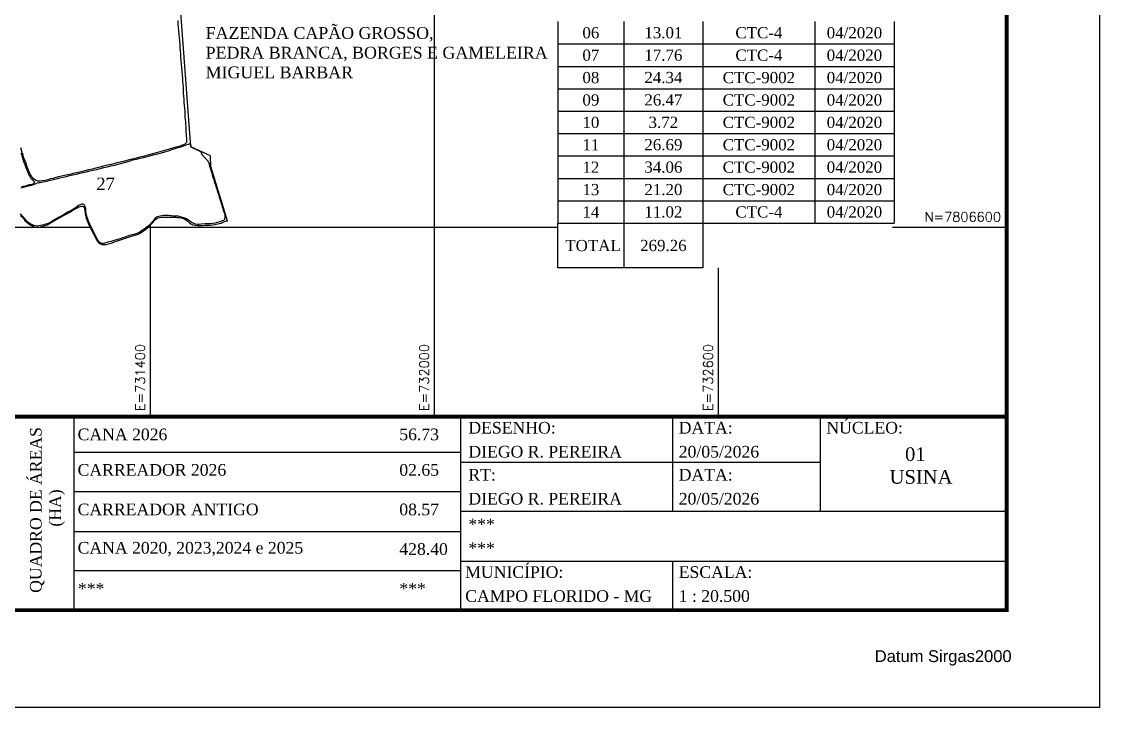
# Model space of a CAD drawing. Extents: x 727293 to 733405, y 7805585 to 7809907.
# Drawn here: x 731127 to 733405, y 7805585 to 7807035 of the extents above; entities that cross this region are included whole.
import ezdxf
from ezdxf.enums import TextEntityAlignment as Align

# ---------------------------------------------------------------- set-up
doc = ezdxf.new("R2010")
doc.units = 0
for name, color, linetype in [('0114000100', 1, 'Continuous'), ('0114000100026', 5, 'Continuous'), ('0114000100027', 5, 'Continuous'), ('0114000100028', 5, 'Continuous'), ('FOLHA', 5, 'Continuous'), ('NUMERAÇÕES', 7, 'Continuous'), ('TABELAS', 7, 'Continuous'), ('TEXTO', 7, 'Continuous')]:
    doc.layers.add(name, color=color, linetype=linetype)
doc.layers.add('MALHA', color=251, linetype='Continuous', true_color=0x505050)
doc.layers.add('NUMERAÇÕES DOS TALHÕES', color=7, linetype='Continuous', true_color=0xffffff)
doc.styles.add('AGROCAD', font='romans.shx')
doc.styles.add('AREAS', font='times.ttf')
doc.styles.add('marcelo', font='arial.ttf')

# ---------------------------------------------------------------- blocks, each defined once
blk = doc.blocks.new('area_de_talhao')
at = {"layer": 'NUMERAÇÕES', "linetype": 'Continuous', "style": 'AREAS'}
blk.add_attdef('NRO', text='', height=20, dxfattribs=at).set_placement((0, 6.1), align=Align.CENTER)
blk = doc.blocks.new('coordi')
at = {"layer": 'MALHA', "linetype": 'Continuous', "style": 'AGROCAD'}
blk.add_attdef('COORDI', (6, 6), '', height=10, dxfattribs=at)
blk = doc.blocks.new('coordf')
at = {"layer": 'MALHA', "linetype": 'Continuous', "style": 'AGROCAD'}
blk.add_attdef('COORDF', text='', height=10, dxfattribs=at).set_placement((-6, 6), align=Align.RIGHT)

msp = doc.modelspace()

# ---------------------------------------------------------------- linework, layer by layer
at = {"layer": '0114000100'}
msp.add_lwpolyline([(731125.3, 7806624.8), (731128.5, 7806621.9), (731131.4, 7806618.2), (731134.6, 7806614.1), (731138.5, 7806610.6), (731142.7, 7806607.5), (731147, 7806604.6), (731151.1, 7806602.4), (731154.9, 7806601), (731158.9, 7806600.3), (731163.1, 7806600.4), (731167.4, 7806600.9), (731172.4, 7806602.3), (731177.3, 7806603.9), (731181.6, 7806605.3), (731185.2, 7806607), (731188.8, 7806609.1), (731193, 7806611.5), (731216.3, 7806624.9), (731222, 7806628), (731227.7, 7806631.2), (731233.5, 7806634.4), (731238.9, 7806637.5), (731243.6, 7806640.1), (731247.4, 7806642.2), (731251.1, 7806644), (731254.2, 7806644.9), (731257.2, 7806644.8), (731259.3, 7806643.5), (731260.2, 7806641.1), (731260.7, 7806638.3), (731261, 7806634.6), (731261.6, 7806630), (731262.6, 7806625), (731264, 7806619.6), (731265.8, 7806614.4), (731268.1, 7806608.9), (731270.6, 7806603.6), (731273.3, 7806598.4), (731275.8, 7806593.3), (731278.2, 7806588.5), (731280.8, 7806583.9), (731283, 7806579.4), (731285, 7806575.2), (731287.1, 7806571.4), (731289.8, 7806568), (731293, 7806565.4), (731296.9, 7806563.7), (731301.6, 7806563.3), (731306.3, 7806563.9), (731311.5, 7806565.1), (731317.1, 7806566.7), (731322.7, 7806568.8), (731328.3, 7806570.8), (731334.2, 7806573), (731340.7, 7806575.1), (731353.5, 7806579.3), (731359.5, 7806581), (731365, 7806582.5), (731369.8, 7806584.1), (731374, 7806585.7), (731378.3, 7806587.7), (731382.6, 7806590.2), (731386.6, 7806593.2), (731390.1, 7806596.2), (731393.5, 7806599), (731396.8, 7806601.9), (731399.8, 7806605), (731402.5, 7806608.1), (731410.7, 7806616.2), (731413.3, 7806618.4), (731416, 7806620.1), (731419.1, 7806621), (731422.5, 7806621.4), (731426.4, 7806621.5), (731430.7, 7806621.5), (731435.4, 7806621.5), (731440.5, 7806621.6), (731449.8, 7806621.5), (731453.4, 7806621.3), (731456.4, 7806621), (731459.6, 7806620.6), (731463.3, 7806619.9), (731467.2, 7806619), (731471.1, 7806617.7), (731474.8, 7806615.8), (731478.4, 7806613.4), (731481.7, 7806610.2), (731485.2, 7806607.4), (731489.4, 7806605.4), (731494, 7806604.2), (731499, 7806603.7), (731504.4, 7806603.8), (731509.9, 7806604), (731515.4, 7806604.4), (731520.9, 7806604.5), (731526.2, 7806604.8), (731531.3, 7806605.5), (731536.1, 7806606.1), (731545, 7806607.7), (731549.2, 7806608.9), (731553, 7806610.6), (731558.5, 7806613.1), (731560.4, 7806613.6), (731562.5, 7806613.4), (731527.4, 7806728.4), (731526.5, 7806751.1), (731484.9, 7806769.8), (731442.5, 7807347.9)], dxfattribs=at)
at = {"layer": '0114000100026'}
msp.add_lwpolyline([(731125.9, 7806757.2), (731127.7, 7806752), (731129.3, 7806746.8), (731130.8, 7806742), (731132.3, 7806737.5), (731134.2, 7806733), (731135.9, 7806728.6), (731137.5, 7806724.3), (731139.1, 7806720.1), (731140.6, 7806716.4), (731142, 7806712.9), (731143.7, 7806709.2), (731145.4, 7806706.3), (731147.3, 7806703.8), (731149.6, 7806701.4), (731151.6, 7806699.6), (731153, 7806698), (731153.8, 7806696.7), (731154.1, 7806695.3), (731153.8, 7806693.7), (731153, 7806692.3), (731152, 7806691.5), (731151.1, 7806691), (731149.4, 7806690.5), (731146.8, 7806690), (731144, 7806689.4), (731140.9, 7806688.7), (731137.6, 7806687.8), (731134.2, 7806686.9), (731130.9, 7806686.1), (731127.2, 7806685.2)], dxfattribs=at)
at = {"layer": '0114000100027'}
msp.add_lwpolyline([(731125.8, 7806683.5), (731128.9, 7806684.3), (731131.8, 7806685.1), (731134.4, 7806685.8), (731136.9, 7806686.3), (731139.6, 7806686.9), (731142.1, 7806687.5), (731144.6, 7806688.2), (731146.9, 7806688.7), (731148.9, 7806689.2), (731150.7, 7806689.7), (731152.6, 7806690.3), (731154.5, 7806690.9), (731156.3, 7806691.7), (731158, 7806692.4), (731161.3, 7806693.6), (731163.7, 7806694.3), (731166.5, 7806694.8), (731169.6, 7806695.2), (731173.1, 7806695.8), (731177.5, 7806696.6), (731182.7, 7806697.8), (731188.6, 7806699.4), (731194.9, 7806701.1), (731201.6, 7806702.7), (731208.4, 7806704.3), (731215.2, 7806706), (731222.1, 7806707.4), (731222.1, 7806707.4), (731229.1, 7806709.1), (731236.1, 7806710.7), (731243.3, 7806712.3), (731250.4, 7806714.1), (731257.6, 7806715.8), (731264.7, 7806717.4), (731271.8, 7806719), (731279, 7806720.6), (731286.3, 7806722.3), (731293.6, 7806724.2), (731301.1, 7806726), (731308.6, 7806727.7), (731316.1, 7806729.5), (731323.8, 7806731.4), (731331.5, 7806733.4), (731339.3, 7806735.6), (731347, 7806737.6), (731354.8, 7806739.7), (731362.8, 7806742.4), (731370.2, 7806744.1), (731377.9, 7806745.9), (731385.5, 7806747.7), (731393, 7806749.7), (731400.6, 7806751.5), (731408.1, 7806753.5), (731415.6, 7806755.5), (731423.1, 7806757.5), (731430.5, 7806759.6), (731437.9, 7806761.8), (731445, 7806764.1), (731451.8, 7806766.3), (731458.5, 7806768.3), (731464.8, 7806770.1), (731469.8, 7806771.8), (731473.8, 7806773.4), (731477.1, 7806774.9), (731479.3, 7806775.6), (731480.9, 7806775.9), (731482.1, 7806776.1), (731483.3, 7806776.1), (731484.5, 7806776), (731484.9, 7806769.8), (731505.8, 7806760.4), (731506.2, 7806759.2), (731506.9, 7806757.5), (731507.5, 7806755.1), (731508.9, 7806753.4), (731510, 7806752.2), (731511.2, 7806750.7), (731512.4, 7806749.4), (731513.5, 7806748.2), (731514.4, 7806747.2), (731515.3, 7806746.3), (731516.2, 7806745.4), (731517, 7806744.6), (731517.7, 7806743.9), (731518.4, 7806743), (731519, 7806742.4), (731519.5, 7806741.8), (731520.1, 7806741), (731520.8, 7806740.2), (731521.2, 7806739.4), (731521.8, 7806738.5), (731522.7, 7806736.9), (731523.6, 7806734.6), (731524.1, 7806732.1), (731524.8, 7806729.2), (731525.8, 7806725.8), (731527.1, 7806721.5), (731528.5, 7806716.5), (731530.2, 7806711.1), (731531.9, 7806705.7), (731533.7, 7806700.8), (731535.3, 7806694.9), (731537, 7806689.8), (731538.5, 7806684.9), (731540, 7806680.3), (731541.5, 7806675.8), (731542.9, 7806671.6), (731544.1, 7806667.6), (731545.3, 7806663.6), (731546.3, 7806660.1), (731547.2, 7806656.8), (731548.2, 7806653.6), (731549.2, 7806650.3), (731550.3, 7806646.6), (731551.5, 7806643.1), (731552.5, 7806639.8), (731553.7, 7806636.3), (731555, 7806632.5), (731556.1, 7806628.9), (731556.8, 7806625.6), (731556.9, 7806622.4), (731556.9, 7806619.5), (731556.6, 7806617.2), (731555.7, 7806615.6), (731554.8, 7806614.6), (731554.2, 7806614.1), (731551.5, 7806613.8), (731544.6, 7806611.1), (731540.4, 7806609.8), (731536.3, 7806608.8), (731531.9, 7806608), (731527.7, 7806607.6), (731523.4, 7806607.4), (731519.3, 7806607.3), (731515.2, 7806607.1), (731507, 7806606.3), (731503, 7806605.9), (731499.1, 7806606.1), (731495.3, 7806606.8), (731491.7, 7806607.9), (731488.6, 7806609.2), (731485.7, 7806611.1), (731482.3, 7806613.7), (731478.4, 7806616.3), (731474.4, 7806618.4), (731470.3, 7806620), (731462.5, 7806622.2), (731458.8, 7806623.2), (731455.2, 7806623.7), (731451.7, 7806623.7), (731448.2, 7806623.8), (731444.7, 7806624.2), (731441.2, 7806624.5), (731437.7, 7806624.8), (731434.2, 7806624.7), (731430.8, 7806624.7), (731427.2, 7806624.7), (731423.5, 7806624.5), (731420, 7806623.7), (731414.5, 7806622.4), (731412.3, 7806621.4), (731410.4, 7806620), (731408.9, 7806618.2), (731407.5, 7806616.2), (731406.1, 7806614.2), (731404.2, 7806612.1), (731402.1, 7806609.7), (731399.8, 7806607.3), (731397.6, 7806604.9), (731395.2, 7806602.4), (731392.5, 7806600.1), (731389.4, 7806597.9), (731386.2, 7806595.9), (731383, 7806593.8), (731377.7, 7806589.7), (731375.1, 7806588.2), (731372.4, 7806587.2), (731369.2, 7806586.1), (731365, 7806585), (731360.4, 7806583.8), (731355.8, 7806582.6), (731351.5, 7806581.2), (731347.6, 7806579.9), (731344, 7806578.6), (731340.7, 7806577.4), (731337, 7806576.2), (731333.1, 7806574.9), (731325.3, 7806572.5), (731321.1, 7806571.3), (731317, 7806570.1), (731313.1, 7806569.1), (731309.9, 7806568.2), (731307.3, 7806567.5), (731302.8, 7806566.5), (731300.1, 7806566), (731297.6, 7806565.9), (731295.3, 7806566.6), (731293, 7806568.1), (731290.7, 7806570.2), (731288.9, 7806572.7), (731287.3, 7806575.3), (731286.1, 7806577.9), (731283.6, 7806582.9), (731282.2, 7806585.7), (731279.6, 7806590.9), (731278.4, 7806593.3), (731277.3, 7806595.5), (731276.1, 7806597.8), (731274.7, 7806600.5), (731273.2, 7806603.5), (731271.7, 7806606.8), (731270.3, 7806609.8), (731269.2, 7806612.6), (731268.3, 7806615.2), (731267.4, 7806618), (731266.4, 7806621.1), (731265.5, 7806624.3), (731264.6, 7806627.2), (731264, 7806629.9), (731263.4, 7806633.1), (731263.3, 7806636.1), (731263, 7806638.9), (731262.7, 7806641.2), (731262.2, 7806643.4), (731261.5, 7806645.3), (731260.6, 7806646.7), (731259.6, 7806647.6), (731258.7, 7806648.1), (731257.5, 7806648.6), (731256.2, 7806648.8), (731254.7, 7806648.7), (731253, 7806648.3), (731251.2, 7806647.6), (731249.2, 7806646.5), (731246.9, 7806645), (731244.1, 7806642.9), (731240.9, 7806640.5), (731237.4, 7806638.1), (731233.9, 7806636), (731230.3, 7806634.1), (731226.6, 7806632.3), (731223, 7806630.5), (731219.5, 7806628.6), (731216.1, 7806626.4), (731205.3, 7806620.5), (731201.8, 7806618.4), (731198.5, 7806616.3), (731195, 7806614.3), (731191.6, 7806612.5), (731184.9, 7806609), (731181.5, 7806607.6), (731178.3, 7806606.4), (731174.6, 7806605.4), (731171, 7806604.6), (731167.4, 7806603.7), (731164.1, 7806602.9), (731160.8, 7806602.6), (731157.4, 7806603), (731153.6, 7806604), (731150.3, 7806605.1), (731147.4, 7806606.6), (731145, 7806608.1), (731143.7, 7806608.9), (731142.7, 7806609.6), (731140.9, 7806610.9), (731139.2, 7806612.3), (731138.1, 7806613.4), (731137.6, 7806613.9), (731137.4, 7806614.2), (731136.9, 7806614.8), (731135.6, 7806616.3), (731134, 7806618.3), (731132.4, 7806620.6), (731130.2, 7806623.1), (731127.6, 7806625.5), (731124.3, 7806627.8)], dxfattribs=at)
at = {"layer": '0114000100028'}
msp.add_lwpolyline([(731458, 7807036.9), (731458, 7807029.6), (731458.4, 7807022.2), (731459, 7807014.9), (731459.8, 7807007.7), (731460.6, 7807000.5), (731461.1, 7806993.7), (731461.7, 7806986), (731462.2, 7806979.3), (731462.8, 7806972.8), (731463.2, 7806966.3), (731463.6, 7806959.2), (731464, 7806951.9), (731464.5, 7806944.9), (731465.1, 7806937.1), (731465.8, 7806929.2), (731466.6, 7806921.7), (731467.2, 7806914.7), (731467.7, 7806908.4), (731468.2, 7806902.5), (731468.7, 7806896.6), (731468.9, 7806890.2), (731469.2, 7806883.7), (731469.5, 7806877), (731470, 7806870.3), (731470.5, 7806863.9), (731471.1, 7806857.6), (731471.6, 7806851), (731472.2, 7806844.5), (731472.5, 7806838.4), (731472.7, 7806832.9), (731473, 7806828), (731473.5, 7806823), (731473.8, 7806817.8), (731474.3, 7806812.4), (731474.6, 7806806.9), (731474.9, 7806801.6), (731475.2, 7806796.8), (731475.5, 7806792.8), (731475.8, 7806789.2), (731476, 7806786), (731476.3, 7806782.9), (731475.9, 7806779.4), (731474.3, 7806777.5), (731472.2, 7806775.7), (731469.4, 7806774.1), (731465.6, 7806772.7), (731460.3, 7806771), (731453.2, 7806769), (731444.3, 7806766.4), (731434.6, 7806763.7), (731424.7, 7806760.7), (731414.6, 7806757.7), (731404.4, 7806755), (731394.2, 7806752.5), (731384.2, 7806749.9), (731374.2, 7806747.4), (731364.4, 7806744.9), (731354.7, 7806742.3), (731345.2, 7806740), (731335.8, 7806737.6), (731326.6, 7806735.2), (731317.6, 7806733), (731309, 7806731), (731300.8, 7806729), (731292.7, 7806727), (731284.7, 7806725.1), (731276.7, 7806723.1), (731268.9, 7806721.2), (731261.3, 7806719.4), (731253.8, 7806717.5), (731246.3, 7806715.7), (731239.1, 7806714.1), (731232, 7806712.5), (731225.1, 7806710.9), (731218.5, 7806709.4), (731212, 7806707.9), (731205.8, 7806706.4), (731199.8, 7806704.9), (731193.9, 7806703.4), (731188.3, 7806702.1), (731182.7, 7806700.6), (731176.9, 7806699.1), (731171.4, 7806698), (731166.5, 7806697.5), (731162.1, 7806697.6), (731158.2, 7806698.8), (731154.8, 7806700.9), (731151.7, 7806703.6), (731149.2, 7806706.8), (731147, 7806710.3), (731144.8, 7806714.4), (731142.9, 7806718.5), (731141.2, 7806722.6), (731139.5, 7806727), (731137.9, 7806731.8), (731136.2, 7806736.7), (731134.4, 7806741.7), (731132.6, 7806746.5), (731130.8, 7806752.5), (731128.3, 7806760), (731125.7, 7806767.8)], dxfattribs=at)
at = {"layer": 'FOLHA', "color": 5}
msp.add_lwpolyline([(733405, 7805585.3), (727292.8, 7805585.3), (727292.8, 7809906.7), (733405, 7809906.7)], close=True, dxfattribs=at)
at = {"layer": 'FOLHA', "color": 5, "const_width": 8.23}
for points in [[(727498.5, 7809710.6), (733208.9, 7809710.6), (733208.9, 7805790.9), (727498.5, 7805790.9)], [(729297.9, 7806199.7), (733208.9, 7806199.7), (733208.9, 7805790.9), (729297.9, 7805790.9)]]:
    msp.add_lwpolyline(points, close=True, dxfattribs=at)
at = {"layer": 'FOLHA', "color": 5}
for points in [[(731238.9, 7805790.5), (731238.9, 7806199.6)], [(732055.1, 7806199.7), (732055.1, 7805790.9)], [(732503, 7806199.6), (732503, 7806000.9)], [(732815, 7806199.6), (732815, 7805999.1)], [(731239.5, 7806124.7), (732055.1, 7806124.7)], [(732056, 7806103.8), (732813.3, 7806103.8)], [(732055.1, 7806041), (731239.5, 7806041)], [(733208.9, 7805999.1), (732056, 7805999.2)], [(731239.5, 7805957.4), (732055.1, 7805957.4)], [(732056, 7805894.6), (733208.9, 7805894.6)], [(732503, 7805894.6), (732503, 7805791.8)], [(732055.1, 7805873.7), (731239.5, 7805873.7)]]:
    msp.add_lwpolyline(points, dxfattribs=at)
at = {"layer": 'MALHA'}
for points in [[(732000, 7806199.7), (732000, 7807440.7)], [(731400, 7806199.7), (731400, 7806605.2)], [(727498.5, 7806600), (731272.5, 7806600)], [(731394.6, 7806600), (732260.7, 7806600)], [(732967.9, 7806600), (733208.9, 7806600)], [(732600, 7806199.7), (732600, 7806514.1)]]:
    msp.add_lwpolyline(points, dxfattribs=at)
at = {"layer": 'TABELAS'}
for p, q in [((732260.7, 7807034.7), (732260.7, 7806987.4)), ((732400.1, 7807034.7), (732400.1, 7806987.4)), ((732567, 7807034.7), (732567, 7806987.4)), ((732803.7, 7807034.7), (732803.7, 7806987.4)), ((732803.7, 7807034.7), (732803.7, 7806987.4)), ((732971, 7807034.7), (732971, 7806987.4)), ((732260.7, 7806987.4), (732971, 7806987.4)), ((732260.7, 7806987.4), (732260.7, 7806940.1)), ((732400.1, 7806987.4), (732400.1, 7806940.1)), ((732567, 7806987.4), (732567, 7806940.1)), ((732803.7, 7806987.4), (732803.7, 7806940.1)), ((732803.7, 7806987.4), (732803.7, 7806940.1)), ((732971, 7806987.4), (732971, 7806940.1)), ((732260.7, 7806940.1), (732971, 7806940.1)), ((732260.7, 7806940.1), (732260.7, 7806892.7)), ((732400.1, 7806940.1), (732400.1, 7806892.7)), ((732567, 7806940.1), (732567, 7806892.7)), ((732803.7, 7806940.1), (732803.7, 7806892.7)), ((732803.7, 7806940.1), (732803.7, 7806892.7)), ((732971, 7806940.1), (732971, 7806892.7)), ((732260.7, 7806892.7), (732971, 7806892.7)), ((732260.7, 7806892.7), (732260.7, 7806845.4)), ((732400.1, 7806892.7), (732400.1, 7806845.4)), ((732567, 7806892.7), (732567, 7806845.4)), ((732803.7, 7806892.7), (732803.7, 7806845.4)), ((732803.7, 7806892.7), (732803.7, 7806845.4)), ((732971, 7806892.7), (732971, 7806845.4)), ((732260.7, 7806845.4), (732971, 7806845.4)), ((732260.7, 7806845.4), (732260.7, 7806798.1)), ((732400.1, 7806845.4), (732400.1, 7806798.1)), ((732567, 7806845.4), (732567, 7806798.1)), ((732803.7, 7806845.4), (732803.7, 7806798.1)), ((732803.7, 7806845.4), (732803.7, 7806798.1)), ((732971, 7806845.4), (732971, 7806798.1)), ((732260.7, 7806798.1), (732971, 7806798.1)), ((732260.7, 7806798.1), (732260.7, 7806750.7)), ((732400.1, 7806798.1), (732400.1, 7806750.7)), ((732567, 7806798.1), (732567, 7806750.7)), ((732803.7, 7806798.1), (732803.7, 7806750.7)), ((732803.7, 7806798.1), (732803.7, 7806750.7)), ((732971, 7806798.1), (732971, 7806750.7)), ((732260.7, 7806750.7), (732971, 7806750.7)), ((732260.7, 7806750.7), (732260.7, 7806703.4)), ((732400.1, 7806750.7), (732400.1, 7806703.4)), ((732567, 7806750.7), (732567, 7806703.4)), ((732803.7, 7806750.7), (732803.7, 7806703.4)), ((732803.7, 7806750.7), (732803.7, 7806703.4)), ((732971, 7806750.7), (732971, 7806703.4)), ((732260.7, 7806703.4), (732971, 7806703.4)), ((732260.7, 7806703.4), (732260.7, 7806656.1)), ((732400.1, 7806703.4), (732400.1, 7806656.1)), ((732567, 7806703.4), (732567, 7806656.1)), ((732803.7, 7806703.4), (732803.7, 7806656.1)), ((732803.7, 7806703.4), (732803.7, 7806656.1)), ((732971, 7806703.4), (732971, 7806656.1)), ((732260.7, 7806656.1), (732971, 7806656.1)), ((732260.7, 7806656.1), (732260.7, 7806608.7)), ((732400.1, 7806656.1), (732400.1, 7806608.7)), ((732567, 7806656.1), (732567, 7806608.7)), ((732803.7, 7806656.1), (732803.7, 7806608.7)), ((732803.7, 7806656.1), (732803.7, 7806608.7)), ((732971, 7806656.1), (732971, 7806608.7)), ((732260.7, 7806608.7), (732971, 7806608.7)), ((732260.7, 7806514.1), (732260.7, 7806608.7)), ((732400.1, 7806608.7), (732400.1, 7806514.1)), ((732567, 7806608.7), (732567, 7806514.1)), ((732567, 7806514.1), (732260.7, 7806514.1))]:
    msp.add_line(p, q, dxfattribs=at)

# ---------------------------------------------------------------- block references
at = {"layer": 'MALHA'}
ref = msp.add_blockref('coordf', (733208.9, 7806600), dxfattribs=dict(at, xscale=2, yscale=2, zscale=2))
ref.add_attrib('COORDF', 'N=7806600', dxfattribs={"height": 20, "style": 'AGROCAD'}).set_placement((733196.9, 7806612), align=Align.RIGHT)
ref = msp.add_blockref('coordi', (731400, 7806199.7), dxfattribs=dict(at, xscale=2, yscale=2, zscale=2, rotation=90))
ref.add_attrib('COORDI', 'E=731400', (731388, 7806211.7), dxfattribs={"height": 20, "rotation": 90, "style": 'AGROCAD'})
ref = msp.add_blockref('coordi', (732000, 7806199.7), dxfattribs=dict(at, xscale=2, yscale=2, zscale=2, rotation=90))
ref.add_attrib('COORDI', 'E=732000', (731988, 7806211.7), dxfattribs={"height": 20, "rotation": 90, "style": 'AGROCAD'})
ref = msp.add_blockref('coordi', (732600, 7806199.7), dxfattribs=dict(at, xscale=2, yscale=2, zscale=2, rotation=90))
ref.add_attrib('COORDI', 'E=732600', (732588, 7806211.7), dxfattribs={"height": 20, "rotation": 90, "style": 'AGROCAD'})
at = {"layer": 'NUMERAÇÕES DOS TALHÕES'}
ref = msp.add_blockref('area_de_talhao', (731305, 7806671), dxfattribs=dict(at, xscale=1.3, yscale=1.3, zscale=1.3))
ref.add_attrib('NRO', '27', dxfattribs={"layer": 'NUMERAÇÕES', "height": 26, "style": 'AREAS'}).set_placement((731305, 7806678.9), align=Align.CENTER)

# ---------------------------------------------------------------- texts
at = {"layer": 'FOLHA', "color": 7, "attachment_point": 4, "style": 'AREAS'}
for s, insert, char_height in [('NÚCLEO:', (732828, 7806176.1), 24.7), ('CANA 2026 ', (731245.9, 7806162.1), 24.7), ('56.73', (731925.6, 7806162.1), 24.7), ('DESENHO:', (732071.6, 7806176.1), 24.7), ('DATA:', (732516, 7806176.1), 24.7), ('DIEGO R. PEREIRA', (732071.6, 7806125.5), 24.7), ('20/05/2026', (732516, 7806125.5), 24.7), ('   01\\PUSINA', (732961.6, 7806096.3), 28.82), ('CARREADOR 2026', (731245.9, 7806087.1), 24.7), ('02.65', (731925.6, 7806087.1), 24.7), ('RT:', (732071.6, 7806076.7), 24.7), ('DATA:', (732516, 7806076.7), 24.7), ('DIEGO R. PEREIRA', (732071.6, 7806026.1), 24.7), ('20/05/2026', (732516, 7806026.1), 24.7), ('CARREADOR ANTIGO', (731245.9, 7806003.5), 24.7), ('08.57', (731925.6, 7806003.4), 24.7), ('***', (732071.5, 7805972.1), 24.7), ('CANA 2020, 2023,2024 e 2025 ', (731245.9, 7805919.8), 24.7), ('428.40', (731925.6, 7805919.8), 24.7), ('***', (732071.5, 7805921.6), 24.7), ('MUNICÍPIO:', (732064.9, 7805871.1), 24.7), ('ESCALA:', (732516, 7805871.1), 24.7), ('***', (731246.5, 7805836.1), 24.7), ('***', (731925.6, 7805836.1), 24.7), ('CAMPO FLORIDO - MG', (732064.9, 7805820.5), 24.7), ('1 : 20.500', (732516, 7805820.5), 24.7)]:
    msp.add_mtext(s, dxfattribs=dict(at, insert=insert, char_height=char_height))
at = {"layer": 'FOLHA', "color": 7, "insert": (731182.1, 7805827.5), "char_height": 24.7, "attachment_point": 4, "rotation": 90, "style": 'AREAS'}
msp.add_mtext('QUADRO DE ÁREAS\\P               (HA)', dxfattribs=at)
at = {"layer": 'NUMERAÇÕES DOS TALHÕES', "color": 0, "insert": (731516.4, 7807023.1), "char_height": 25, "attachment_point": 1, "style": 'AREAS'}
msp.add_mtext_dynamic_manual_height_columns('FAZENDA CAPÃO GROSSO, \\PPEDRA BRANCA, BORGES E GAMELEIRA\\PMIGUEL BARBAR', width=1055.839, gutter_width=12.5, heights=[0], dxfattribs=at)
at = {"layer": 'TABELAS', "style": 'AREAS'}
for s, p in [('06', (732330.4, 7807011.1)), ('13.01', (732483.6, 7807011.1)), ('CTC-4', (732685.4, 7807011.1)), ('04/2020', (732887.3, 7807011.1)), ('07', (732330.4, 7806963.7)), ('17.76', (732483.6, 7806963.7)), ('CTC-4', (732685.4, 7806963.7)), ('04/2020', (732887.3, 7806963.7)), ('08', (732330.4, 7806916.4)), ('24.34', (732483.6, 7806916.4)), ('CTC-9002', (732685.4, 7806916.4)), ('04/2020', (732887.3, 7806916.4)), ('09', (732330.4, 7806869.1)), ('26.47', (732483.6, 7806869.1)), ('CTC-9002', (732685.4, 7806869.1)), ('04/2020', (732887.3, 7806869.1)), ('10', (732330.4, 7806821.7)), ('3.72', (732483.6, 7806821.7)), ('CTC-9002', (732685.4, 7806821.7)), ('04/2020', (732887.3, 7806821.7)), ('11', (732330.4, 7806774.4)), ('26.69', (732483.6, 7806774.4)), ('CTC-9002', (732685.4, 7806774.4)), ('04/2020', (732887.3, 7806774.4)), ('12', (732330.4, 7806727.1)), ('34.06', (732483.6, 7806727.1)), ('CTC-9002', (732685.4, 7806727.1)), ('04/2020', (732887.3, 7806727.1)), ('13', (732330.4, 7806679.7)), ('21.20', (732483.6, 7806679.7)), ('CTC-9002', (732685.4, 7806679.7)), ('04/2020', (732887.3, 7806679.7)), ('14', (732330.4, 7806632.4)), ('11.02', (732483.6, 7806632.4)), ('CTC-4', (732685.4, 7806632.4)), ('04/2020', (732887.3, 7806632.4)), ('269.26', (732483.6, 7806561.4))]:
    msp.add_text(s, height=23.67, dxfattribs=at).set_placement(p, align=Align.MIDDLE)
at = {"layer": 'TABELAS', "color": 1, "style": 'AREAS'}
msp.add_text('TOTAL', height=23.67, dxfattribs=at).set_placement((732276.4, 7806549.6))
at = {"layer": 'TEXTO', "linetype": 'Continuous', "lineweight": 9, "style": 'marcelo'}
msp.add_text('Datum Sirgas2000', height=25, dxfattribs=at).set_placement((732930.2, 7805706.2), align=Align.TOP_LEFT)

doc.saveas('drawing.dxf')
